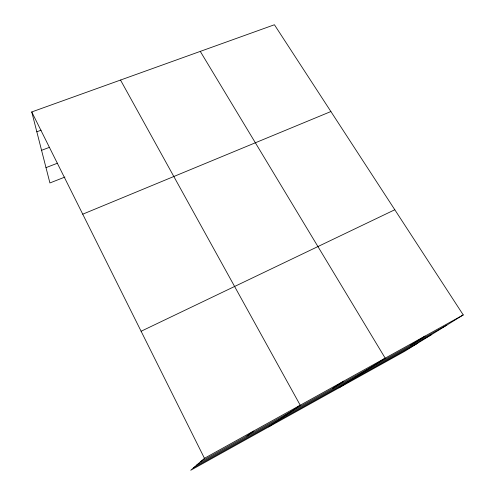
<?xml version="1.0" encoding="UTF-8"?>
<svg xmlns="http://www.w3.org/2000/svg" width="495" height="495" viewBox="0 0 495 495"><rect width="100%" height="100%" fill="white"/><g stroke="black" fill="none" stroke-linecap="round" stroke-linejoin="round"><path stroke-width="0.74" d="M463.246 314.925L204.447 458.277L190.742 470.25L404.557 351.37L463.246 314.925L274.416 24.75L31.754 111.95L49.915 182.958L64.938 177.049M246.906 435.977L253.459 431.126M268.643 426.938L300.23 405.219L120.52 80.054M332.547 388.488L343.635 381.181M338.945 387.845L385.197 358.157L200.277 51.393M410.213 345.423L425.032 336.093M200.531 461.693L446.793 325.141M196.936 464.836L431.461 334.663M193.625 467.726L417.167 343.536M141.106 331.254L394.806 209.75M82.733 214.187L330.895 111.536M45.998 167.638L57.531 163.183M41.568 150.313L49.457 147.331M36.828 131.781L41.128 130.191M31.754 111.95L204.447 458.277"/></g></svg>
